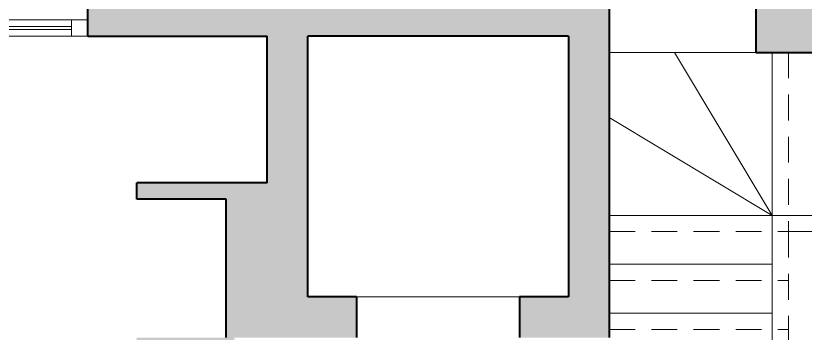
# Model space of a CAD drawing. Header units: millimetres. Extents: x 898 to 1196, y 229 to 443.
# Drawn here: x 1108.171 to 1113.017, y 410.876 to 412.824 of the extents above; entities that cross this region are included whole.
import ezdxf

# ---------------------------------------------------------------- set-up
doc = ezdxf.new("R2010")
doc.units = ezdxf.units.MM
doc.linetypes.add('HIDDEN2', pattern=[4.7625, 3.175, -1.5875])
for name, color, linetype, lineweight in [('p allége', 1, 'Continuous', 20), ('p caché', 3, 'HIDDEN2', 20), ('p hachure', 253, 'Continuous', 15), ('p menuiserie', 5, 'Continuous', 20), ('p mur', 7, 'Continuous', 40), ('p symbole', 6, 'Continuous', 20)]:
    doc.layers.add(name, color=color, linetype=linetype, lineweight=lineweight)

# ---------------------------------------------------------------- blocks, each defined once
blk = doc.blocks.new('*U34')
at = {"layer": 'p menuiserie'}
for p, q in [((0.8, 0), (0, 0)), ((0.1, 0), (0.1, -0.1)), ((0.7, -0.04), (0.1, -0.04)), ((0.7, 0), (0.7, -0.1)), ((0.7, -0.06), (0.1, -0.06)), ((0.8, -0.1), (0, -0.1))]:
    blk.add_line(p, q, dxfattribs=at)

msp = doc.modelspace()

# ---------------------------------------------------------------- hatches: boundary and pattern name
at = {"layer": 'p hachure', "transparency": 33554559}
h = msp.add_hatch(color=256, dxfattribs=at)
h.dxf.hatch_style = 1
h.paths.add_polyline_path([(1112.7635, 412.9991), (1112.7135, 412.9991), (1112.7135, 413.2991), (1117.1135, 413.2991), (1117.1135, 412.9991), (1117.0635, 412.9991), (1117.0635, 412.9491), (1117.1135, 412.9491), (1117.1135, 412.5991), (1112.7135, 412.5991), (1112.7135, 412.9491), (1112.7635, 412.9491)])
h = msp.add_hatch(color=256, dxfattribs=at)
h.dxf.hatch_style = 1
h.paths.add_polyline_path([(1109.2135, 410.7491), (1109.4135, 410.7491), (1109.4135, 409.5491), (1109.2135, 409.5491)], flags=16)
h.paths.add_polyline_path([(1108.6635, 412.9991), (1108.6135, 412.9991), (1108.6135, 413.1491), (1111.8135, 413.1491), (1111.8135, 412.9991), (1111.7635, 412.9991), (1111.7635, 412.9491), (1111.8135, 412.9491), (1111.8135, 410.8491), (1111.2635, 410.8491), (1111.2635, 411.0991), (1111.5635, 411.0991), (1111.5635, 412.6991), (1109.9635, 412.6991), (1109.9635, 411.0991), (1110.2635, 411.0991), (1110.2635, 410.8491), (1109.5135, 410.8491), (1109.5135, 409.5491), (1110.5635, 409.5491), (1110.5635, 409.4491), (1108.6135, 409.4491), (1108.6135, 409.5491), (1109.1135, 409.5491), (1109.1135, 410.7491), (1108.9135, 410.7491), (1108.9135, 410.8491), (1109.4635, 410.8491), (1109.4635, 411.6991), (1108.9135, 411.6991), (1108.9135, 411.7991), (1109.7135, 411.7991), (1109.7135, 412.6991), (1108.6135, 412.6991), (1108.6135, 412.9491), (1108.6635, 412.9491)])

# ---------------------------------------------------------------- linework, layer by layer
at = {"layer": 'p allége'}
for p, q in [((1112.7135, 412.5991), (1111.8135, 412.5991)), ((1112.2135, 412.5991), (1112.8135, 411.5991)), ((1112.8135, 412.5991), (1112.8135, 410.6991)), ((1111.8135, 412.1991), (1112.8135, 411.5991)), ((1111.8135, 411.5991), (1115.1998, 411.5991)), ((1111.8135, 411.2991), (1112.8135, 411.2991)), ((1111.2635, 411.0991), (1110.2635, 411.0991)), ((1111.8135, 410.9991), (1112.8135, 410.9991))]:
    msp.add_line(p, q, dxfattribs=at)
at = {"layer": 'p caché', "ltscale": 0.05}
for p, q in [((1112.9135, 412.5991), (1112.9135, 411.4991)), ((1111.8135, 411.4991), (1112.9135, 411.4991)), ((1112.9135, 411.4991), (1115.2135, 411.4991)), ((1112.9135, 411.4991), (1112.9135, 410.2991)), ((1111.8135, 411.1991), (1112.9135, 411.1991)), ((1111.8135, 410.8991), (1112.9135, 410.8991))]:
    msp.add_line(p, q, dxfattribs=at)
at = {"layer": 'p mur'}
for p, q in [((1108.6135, 412.6991), (1108.6135, 412.9491)), ((1111.8135, 412.9491), (1111.8135, 410.8491)), ((1112.7135, 412.9491), (1112.7135, 412.5991)), ((1108.6135, 412.6991), (1109.7135, 412.6991)), ((1109.7135, 411.7991), (1109.7135, 412.6991)), ((1111.5635, 412.6991), (1109.9635, 412.6991)), ((1109.9635, 411.0991), (1109.9635, 412.6991)), ((1111.5635, 412.6991), (1111.5635, 411.0991)), ((1112.7135, 412.5991), (1117.1135, 412.5991)), ((1109.7135, 411.7991), (1108.9135, 411.7991)), ((1108.9135, 411.6991), (1108.9135, 411.7991)), ((1109.4635, 411.6991), (1108.9135, 411.6991)), ((1109.4635, 410.8491), (1109.4635, 411.6991)), ((1110.2635, 411.0991), (1109.9635, 411.0991)), ((1110.2635, 411.0991), (1110.2635, 410.8491)), ((1111.5635, 411.0991), (1111.2635, 411.0991)), ((1111.2635, 411.0991), (1111.2635, 410.8491))]:
    msp.add_line(p, q, dxfattribs=at)
at = {"layer": 'p symbole'}
msp.add_lwpolyline([(1115.1317, 412.0991, 0, 0, 0), (1112.3135, 412.0991, 0, 0, 0), (1112.3135, 410.6991, 0.3, 0, 0), (1112.3135, 410.3991, 0, 0, 0)], format="xyseb", dxfattribs=at)

# ---------------------------------------------------------------- block references
at = {"layer": 'p menuiserie', "rotation": 179.9999999999999}
msp.add_blockref('*U34', (1108.6135, 412.6991), dxfattribs=at)

doc.saveas('drawing.dxf')
